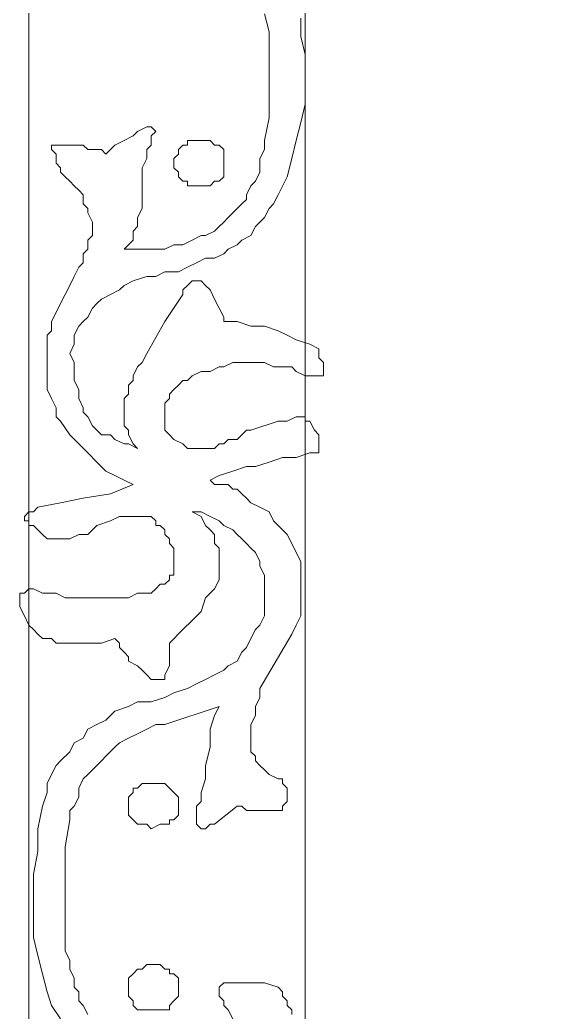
# Model space of a CAD drawing. Extents: x -66030 to 95157, y -13132 to 45879.
# Drawn here: x -23214 to -22749, y 14267 to 15123 of the extents above; entities that cross this region are included whole.
import ezdxf

# ---------------------------------------------------------------- set-up
doc = ezdxf.new("R2010")
doc.units = 0
doc.header["$LTSCALE"] = 100
doc.header["$MEASUREMENT"] = 0
doc.layers.get('0').update_dxf_attribs({"linetype": 'CONTINUOUS'})

msp = doc.modelspace()

# ---------------------------------------------------------------- linework, layer by layer
at = {"lineweight": 0}
for points in [[(-23205.81, 16299.58), (-21471.56, 16299.58), (-21471.56, 13143.56), (-23205.81, 13143.56), (-23205.81, 16299.58)], [(-22967.55, 15948.04), (-21705.92, 15948.04), (-21705.92, 13381.82), (-22967.55, 13381.82), (-22967.55, 15948.04)], [(-23037.85, 14998.89), (-23037.85, 15002.8), (-23037.85, 15006.7), (-23037.85, 15010.61), (-23041.76, 15014.52), (-23045.67, 15014.52), (-23049.57, 15018.42), (-23053.48, 15018.42), (-23057.38, 15018.42), (-23061.29, 15018.42), (-23069.1, 15018.42), (-23069.1, 15014.52), (-23073.01, 15014.52), (-23076.91, 15010.61), (-23076.91, 15006.7), (-23080.82, 15002.8), (-23080.82, 14998.89), (-23080.82, 14994.99), (-23076.91, 14991.08), (-23076.91, 14987.17), (-23073.01, 14983.27), (-23069.1, 14983.27), (-23069.1, 14979.36), (-23061.29, 14979.36), (-23057.38, 14979.36), (-23053.48, 14979.36), (-23049.57, 14979.36), (-23045.67, 14983.27), (-23041.76, 14983.27), (-23041.76, 14983.27), (-23037.85, 14987.17), (-23037.85, 14991.08), (-23037.85, 14994.99), (-23037.85, 14998.89)], [(-23076.91, 14444.24), (-23076.91, 14448.15), (-23076.91, 14452.06), (-23080.82, 14455.96), (-23084.73, 14459.87), (-23084.73, 14459.87), (-23088.63, 14463.77), (-23092.54, 14463.77), (-23100.35, 14463.77), (-23104.26, 14463.77), (-23108.16, 14463.77), (-23112.07, 14459.87), (-23115.97, 14459.87), (-23115.97, 14455.96), (-23119.88, 14452.06), (-23119.88, 14448.15), (-23119.88, 14444.24), (-23119.88, 14440.34), (-23119.88, 14436.43), (-23115.97, 14432.53), (-23115.97, 14432.53), (-23112.07, 14428.62), (-23108.16, 14428.62), (-23104.26, 14428.62), (-23100.35, 14424.71), (-23092.54, 14428.62), (-23088.63, 14428.62), (-23084.73, 14428.62), (-23084.73, 14432.53), (-23080.82, 14432.53), (-23080.82, 14432.53), (-23076.91, 14436.43), (-23076.91, 14440.34), (-23076.91, 14444.24)], [(-23076.91, 14288.01), (-23076.91, 14291.91), (-23076.91, 14295.82), (-23080.82, 14299.72), (-23084.73, 14299.72), (-23084.73, 14303.63), (-23088.63, 14303.63), (-23092.54, 14307.54), (-23100.35, 14307.54), (-23104.26, 14307.54), (-23108.16, 14303.63), (-23112.07, 14303.63), (-23115.97, 14299.72), (-23115.97, 14299.72), (-23119.88, 14295.82), (-23119.88, 14291.91), (-23119.88, 14288.01), (-23119.88, 14284.1), (-23119.88, 14280.19), (-23115.97, 14276.29), (-23115.97, 14272.38), (-23112.07, 14268.48), (-23108.16, 14268.48), (-23104.26, 14268.48), (-23100.35, 14268.48), (-23092.54, 14268.48), (-23088.63, 14268.48), (-23084.73, 14268.48), (-23084.73, 14272.38), (-23080.82, 14276.29), (-23076.91, 14280.19), (-23076.91, 14284.1), (-23076.91, 14288.01)]]:
    msp.add_lwpolyline(points, close=True, dxfattribs=at)
for points in [[(-23002.7, 15127.79), (-22998.79, 15112.17), (-22998.79, 15096.54), (-22998.79, 15077.01), (-22998.79, 15057.48), (-22998.79, 15037.95), (-23002.7, 15018.42), (-23002.7, 15010.61), (-23006.61, 15002.8), (-23006.61, 14994.99), (-23006.61, 14991.08), (-23010.51, 14983.27), (-23014.42, 14979.36), (-23018.32, 14971.55), (-23018.32, 14967.64), (-23022.23, 14963.74), (-23026.14, 14959.83), (-23033.95, 14952.02), (-23037.85, 14948.11), (-23041.76, 14944.21), (-23045.67, 14940.3), (-23053.48, 14936.4), (-23057.38, 14936.4), (-23065.2, 14932.49), (-23073.01, 14928.58), (-23080.82, 14928.58), (-23088.63, 14924.68), (-23100.35, 14924.68), (-23108.16, 14924.68), (-23115.97, 14924.68), (-23123.79, 14924.68), (-23119.88, 14928.58), (-23119.88, 14928.58), (-23115.97, 14932.49), (-23115.97, 14940.3), (-23112.07, 14944.21), (-23112.07, 14952.02), (-23108.16, 14959.83), (-23108.16, 14967.64), (-23108.16, 14975.46), (-23108.16, 14983.27), (-23108.16, 14987.17), (-23108.16, 14994.99), (-23104.26, 15002.8), (-23104.26, 15010.61), (-23100.35, 15014.52), (-23100.35, 15022.33), (-23096.44, 15026.23), (-23096.44, 15026.23), (-23100.35, 15030.14), (-23100.35, 15030.14), (-23100.35, 15030.14), (-23104.26, 15030.14), (-23112.07, 15026.23), (-23115.97, 15022.33), (-23123.79, 15018.42), (-23131.6, 15014.52), (-23139.41, 15006.7), (-23143.31, 15010.61), (-23147.22, 15010.61), (-23155.03, 15010.61), (-23158.94, 15014.52), (-23166.75, 15014.52), (-23170.66, 15014.52), (-23178.47, 15014.52), (-23186.28, 15014.52), (-23186.28, 15010.61), (-23182.37, 15006.7), (-23182.37, 15002.8), (-23182.37, 14998.89), (-23178.47, 14994.99), (-23178.47, 14991.08), (-23174.56, 14987.17), (-23170.66, 14983.27), (-23166.75, 14979.36), (-23162.84, 14975.46), (-23158.94, 14971.55), (-23158.94, 14963.74), (-23155.03, 14959.83), (-23155.03, 14955.93), (-23151.13, 14948.11), (-23151.13, 14944.21), (-23151.13, 14936.4), (-23155.03, 14932.49), (-23155.03, 14924.68), (-23158.94, 14920.77), (-23158.94, 14912.96), (-23162.84, 14909.05), (-23166.75, 14901.24), (-23170.66, 14893.43), (-23174.56, 14885.62), (-23178.47, 14877.81), (-23182.37, 14870), (-23186.28, 14862.18), (-23186.28, 14854.37), (-23190.19, 14850.47), (-23190.19, 14842.65), (-23190.19, 14834.84), (-23190.19, 14827.03), (-23190.19, 14819.22), (-23190.19, 14811.41), (-23190.19, 14803.59), (-23186.28, 14795.78), (-23182.37, 14787.97), (-23182.37, 14780.16), (-23178.47, 14776.25), (-23170.66, 14764.53), (-23162.84, 14756.72), (-23155.03, 14748.91), (-23147.22, 14741.1), (-23139.41, 14733.29), (-23131.6, 14729.38), (-23123.79, 14725.47), (-23115.97, 14721.57), (-23135.5, 14713.76), (-23158.94, 14709.85), (-23178.47, 14705.94), (-23198, 14702.04), (-23201.9, 14698.13), (-23205.81, 14698.13), (-23205.81, 14698.13), (-23205.81, 14698.13), (-23209.72, 14694.23), (-23209.72, 14694.23), (-23209.72, 14690.32), (-23205.81, 14690.32), (-23205.81, 14686.41), (-23201.9, 14686.41), (-23198, 14682.51), (-23194.09, 14678.6), (-23190.19, 14674.7), (-23186.28, 14674.7), (-23182.37, 14674.7), (-23178.47, 14674.7), (-23170.66, 14674.7), (-23162.84, 14678.6), (-23155.03, 14678.6), (-23147.22, 14686.41), (-23135.5, 14690.32), (-23127.69, 14694.23), (-23123.79, 14694.23), (-23119.88, 14694.23), (-23119.88, 14694.23), (-23115.97, 14694.23), (-23112.07, 14694.23), (-23108.16, 14694.23), (-23104.26, 14694.23), (-23100.35, 14694.23), (-23096.44, 14690.32), (-23096.44, 14686.41), (-23092.54, 14686.41), (-23088.63, 14682.51), (-23088.63, 14678.6), (-23084.73, 14674.7), (-23084.73, 14670.79), (-23080.82, 14666.88), (-23080.82, 14662.98), (-23080.82, 14659.07), (-23080.82, 14655.17), (-23080.82, 14651.26), (-23080.82, 14647.35), (-23080.82, 14643.45), (-23084.73, 14643.45), (-23084.73, 14639.54), (-23088.63, 14635.64), (-23092.54, 14635.64), (-23096.44, 14631.73), (-23100.35, 14627.83), (-23104.26, 14627.83), (-23112.07, 14627.83), (-23119.88, 14623.92), (-23131.6, 14623.92), (-23143.31, 14623.92), (-23151.13, 14623.92), (-23162.84, 14623.92), (-23174.56, 14623.92), (-23182.37, 14627.83), (-23194.09, 14627.83), (-23201.9, 14631.73), (-23201.9, 14631.73), (-23205.81, 14631.73), (-23205.81, 14631.73), (-23209.72, 14627.83), (-23209.72, 14627.83), (-23213.62, 14627.83), (-23213.62, 14623.92), (-23213.62, 14623.92), (-23213.62, 14620.01), (-23213.62, 14616.11), (-23209.72, 14608.3), (-23205.81, 14600.48), (-23201.9, 14596.58), (-23201.9, 14596.58), (-23198, 14592.67), (-23194.09, 14588.77), (-23190.19, 14588.77), (-23186.28, 14588.77), (-23182.37, 14584.86), (-23178.47, 14584.86), (-23166.75, 14584.86), (-23155.03, 14584.86), (-23143.31, 14584.86), (-23131.6, 14588.77), (-23127.69, 14584.86), (-23127.69, 14580.95), (-23123.79, 14577.05), (-23119.88, 14573.14), (-23119.88, 14569.24), (-23112.07, 14565.33), (-23108.16, 14561.42), (-23104.26, 14557.52), (-23100.35, 14553.61), (-23096.44, 14553.61), (-23096.44, 14553.61), (-23092.54, 14553.61), (-23092.54, 14553.61), (-23092.54, 14553.61), (-23088.63, 14553.61), (-23088.63, 14557.52), (-23088.63, 14557.52), (-23084.73, 14565.33), (-23084.73, 14569.24), (-23084.73, 14577.05), (-23084.73, 14584.86), (-23084.73, 14584.86), (-23073.01, 14596.58), (-23065.2, 14604.39), (-23057.38, 14612.2), (-23053.48, 14623.92), (-23045.67, 14631.73), (-23041.76, 14639.54), (-23041.76, 14643.45), (-23041.76, 14651.26), (-23041.76, 14655.17), (-23041.76, 14659.07), (-23041.76, 14662.98), (-23041.76, 14666.88), (-23045.67, 14670.79), (-23045.67, 14678.6), (-23049.57, 14682.51), (-23053.48, 14686.41), (-23057.38, 14694.23), (-23065.2, 14698.13), (-23057.38, 14698.13), (-23049.57, 14694.23), (-23041.76, 14690.32), (-23037.85, 14686.41), (-23030.04, 14682.51), (-23026.14, 14678.6), (-23022.23, 14674.7), (-23018.32, 14670.79), (-23014.42, 14666.88), (-23010.51, 14662.98), (-23006.61, 14655.17), (-23006.61, 14651.26), (-23002.7, 14643.45), (-23002.7, 14639.54), (-23002.7, 14631.73), (-23002.7, 14623.92), (-23002.7, 14616.11), (-23002.7, 14608.3), (-23006.61, 14600.48), (-23010.51, 14596.58), (-23014.42, 14588.77), (-23018.32, 14580.95), (-23022.23, 14577.05), (-23026.14, 14569.24), (-23033.95, 14565.33), (-23037.85, 14561.42), (-23045.67, 14557.52), (-23053.48, 14553.61), (-23061.29, 14549.71), (-23069.1, 14545.8), (-23080.82, 14541.89), (-23088.63, 14537.99), (-23100.35, 14534.08), (-23112.07, 14534.08), (-23119.88, 14530.18), (-23131.6, 14526.27), (-23139.41, 14518.46), (-23147.22, 14514.55), (-23155.03, 14510.65), (-23158.94, 14502.83), (-23166.75, 14498.93), (-23170.66, 14491.12), (-23178.47, 14483.3), (-23182.37, 14479.4), (-23186.28, 14471.59), (-23190.19, 14463.77), (-23190.19, 14455.96), (-23194.09, 14444.24), (-23198, 14424.71), (-23198, 14405.18), (-23201.9, 14385.66), (-23201.9, 14366.13), (-23201.9, 14346.6), (-23201.9, 14330.97), (-23198, 14315.35), (-23194.09, 14299.72), (-23190.19, 14284.1), (-23186.28, 14272.38), (-23178.47, 14260.66)], [(-23155.03, 14264.57), (-23158.94, 14272.38), (-23162.84, 14276.29), (-23162.84, 14284.1), (-23166.75, 14288.01), (-23166.75, 14295.82), (-23170.66, 14303.63), (-23170.66, 14311.44), (-23174.56, 14319.25), (-23174.56, 14327.07), (-23174.56, 14346.6), (-23174.56, 14366.13), (-23174.56, 14385.66), (-23174.56, 14409.09), (-23170.66, 14432.53), (-23170.66, 14440.34), (-23166.75, 14444.24), (-23162.84, 14452.06), (-23162.84, 14459.87), (-23158.94, 14467.68), (-23155.03, 14471.59), (-23147.22, 14479.4), (-23143.31, 14483.3), (-23139.41, 14487.21), (-23131.6, 14495.02), (-23127.69, 14498.93), (-23119.88, 14502.83), (-23112.07, 14506.74), (-23104.26, 14510.65), (-23096.44, 14514.55), (-23088.63, 14514.55), (-23041.76, 14530.18), (-23045.67, 14522.36), (-23049.57, 14510.65), (-23049.57, 14495.02), (-23053.48, 14479.4), (-23053.48, 14467.68), (-23057.38, 14455.96), (-23057.38, 14448.15), (-23061.29, 14444.24), (-23061.29, 14436.43), (-23061.29, 14432.53), (-23061.29, 14428.62), (-23061.29, 14428.62), (-23057.38, 14424.71), (-23057.38, 14424.71), (-23057.38, 14424.71), (-23057.38, 14424.71), (-23053.48, 14424.71), (-23049.57, 14428.62), (-23045.67, 14428.62), (-23026.14, 14444.24), (-23022.23, 14444.24), (-23018.32, 14440.34), (-23010.51, 14440.34), (-23006.61, 14440.34), (-23002.7, 14440.34), (-22998.79, 14440.34), (-22994.89, 14440.34), (-22987.08, 14440.34), (-22987.08, 14444.24), (-22983.17, 14448.15), (-22983.17, 14452.06), (-22983.17, 14455.96), (-22983.17, 14459.87), (-22983.17, 14459.87), (-22987.08, 14463.77), (-22987.08, 14467.68), (-22990.98, 14467.68), (-22998.79, 14471.59), (-23002.7, 14475.49), (-23002.7, 14475.49), (-23006.61, 14479.4), (-23010.51, 14483.3), (-23010.51, 14487.21), (-23014.42, 14491.12), (-23014.42, 14498.93), (-23014.42, 14502.83), (-23014.42, 14510.65), (-23014.42, 14514.55), (-23010.51, 14522.36), (-23010.51, 14530.18), (-23006.61, 14537.99), (-23006.61, 14545.8), (-22979.26, 14592.67), (-22975.36, 14600.48), (-22971.45, 14608.3), (-22971.45, 14616.11), (-22971.45, 14623.92), (-22971.45, 14631.73), (-22971.45, 14639.54), (-22971.45, 14647.35), (-22971.45, 14655.17), (-22975.36, 14662.98), (-22979.26, 14670.79), (-22983.17, 14678.6), (-22987.08, 14682.51), (-22994.89, 14690.32), (-22998.79, 14698.13), (-23006.61, 14702.04), (-23014.42, 14705.94), (-23018.32, 14709.85), (-23022.23, 14713.76), (-23026.14, 14717.66), (-23030.04, 14717.66), (-23033.95, 14721.57), (-23037.85, 14721.57), (-23045.67, 14721.57), (-23049.57, 14725.47), (-23041.76, 14729.38), (-23030.04, 14733.29), (-23018.32, 14737.19), (-23010.51, 14737.19), (-22998.79, 14741.1), (-22987.08, 14745), (-22975.36, 14745), (-22963.64, 14748.91), (-22959.73, 14748.91), (-22955.83, 14748.91), (-22955.83, 14748.91), (-22955.83, 14748.91), (-22955.83, 14752.82), (-22955.83, 14752.82), (-22955.83, 14756.72), (-22955.83, 14760.63), (-22955.83, 14764.53), (-22959.73, 14768.44), (-22963.64, 14776.25), (-22963.64, 14776.25), (-22963.64, 14776.25), (-22967.55, 14776.25), (-22967.55, 14780.16), (-22971.45, 14780.16), (-22975.36, 14780.16), (-22983.17, 14776.25), (-22990.98, 14776.25), (-23014.42, 14768.44), (-23018.32, 14768.44), (-23022.23, 14764.53), (-23026.14, 14760.63), (-23033.95, 14760.63), (-23037.85, 14756.72), (-23041.76, 14756.72), (-23045.67, 14752.82), (-23049.57, 14752.82), (-23053.48, 14752.82), (-23057.38, 14752.82), (-23061.29, 14752.82), (-23065.2, 14752.82), (-23069.1, 14752.82), (-23073.01, 14756.72), (-23080.82, 14760.63), (-23084.73, 14764.53), (-23084.73, 14764.53), (-23088.63, 14768.44), (-23088.63, 14772.35), (-23088.63, 14776.25), (-23088.63, 14780.16), (-23088.63, 14780.16), (-23088.63, 14784.06), (-23088.63, 14787.97), (-23088.63, 14791.88), (-23084.73, 14795.78), (-23084.73, 14799.69), (-23080.82, 14803.59), (-23076.91, 14807.5), (-23073.01, 14811.41), (-23069.1, 14811.41), (-23065.2, 14815.31), (-23057.38, 14819.22), (-23049.57, 14819.22), (-23041.76, 14823.12), (-23037.85, 14823.12), (-23030.04, 14827.03), (-23022.23, 14827.03), (-23018.32, 14827.03), (-23010.51, 14827.03), (-23002.7, 14827.03), (-22994.89, 14823.12), (-22987.08, 14823.12), (-22979.26, 14823.12), (-22975.36, 14819.22), (-22967.55, 14815.31), (-22959.73, 14815.31), (-22955.83, 14815.31), (-22951.92, 14815.31), (-22951.92, 14815.31), (-22951.92, 14819.22), (-22951.92, 14819.22), (-22951.92, 14823.12), (-22951.92, 14827.03), (-22955.83, 14830.94), (-22955.83, 14838.75), (-22963.64, 14842.65), (-22975.36, 14846.56), (-22983.17, 14850.47), (-22990.98, 14854.37), (-23002.7, 14858.28), (-23014.42, 14858.28), (-23026.14, 14862.18), (-23037.85, 14862.18), (-23037.85, 14866.09), (-23041.76, 14873.9), (-23045.67, 14881.71), (-23049.57, 14889.52), (-23053.48, 14893.43), (-23057.38, 14897.34), (-23061.29, 14897.34), (-23061.29, 14897.34), (-23065.2, 14897.34), (-23069.1, 14893.43), (-23073.01, 14889.52), (-23073.01, 14885.62), (-23088.63, 14862.18), (-23104.26, 14834.84), (-23108.16, 14827.03), (-23112.07, 14823.12), (-23115.97, 14815.31), (-23115.97, 14811.41), (-23119.88, 14807.5), (-23119.88, 14799.69), (-23123.79, 14795.78), (-23123.79, 14791.88), (-23123.79, 14784.06), (-23123.79, 14780.16), (-23123.79, 14776.25), (-23123.79, 14772.35), (-23119.88, 14768.44), (-23119.88, 14764.53), (-23115.97, 14756.72), (-23112.07, 14752.82), (-23119.88, 14756.72), (-23123.79, 14756.72), (-23131.6, 14760.63), (-23135.5, 14764.53), (-23143.31, 14764.53), (-23147.22, 14768.44), (-23151.13, 14772.35), (-23155.03, 14780.16), (-23158.94, 14784.06), (-23158.94, 14787.97), (-23162.84, 14795.78), (-23162.84, 14803.59), (-23166.75, 14811.41), (-23166.75, 14819.22), (-23166.75, 14827.03), (-23170.66, 14834.84), (-23166.75, 14842.65), (-23166.75, 14846.56), (-23166.75, 14850.47), (-23162.84, 14858.28), (-23158.94, 14862.18), (-23155.03, 14866.09), (-23151.13, 14873.9), (-23147.22, 14877.81), (-23143.31, 14881.71), (-23135.5, 14885.62), (-23127.69, 14889.52), (-23123.79, 14893.43), (-23115.97, 14897.34), (-23104.26, 14901.24), (-23096.44, 14901.24), (-23088.63, 14905.15), (-23076.91, 14905.15), (-23069.1, 14909.05), (-23061.29, 14912.96), (-23053.48, 14916.87), (-23045.67, 14916.87), (-23037.85, 14920.77), (-23033.95, 14924.68), (-23026.14, 14928.58), (-23022.23, 14932.49), (-23014.42, 14936.4), (-23010.51, 14944.21), (-23006.61, 14948.11), (-23002.7, 14952.02), (-22998.79, 14959.83), (-22994.89, 14963.74), (-22990.98, 14971.55), (-22983.17, 14987.17), (-22979.26, 15002.8), (-22975.36, 15018.42), (-22971.45, 15034.05), (-22967.55, 15049.67), (-22967.55, 15065.29), (-22967.55, 15080.92), (-22967.55, 15092.64), (-22971.45, 15108.26), (-22971.45, 15123.88)], [(-22979.26, 14264.57), (-22979.26, 14268.48), (-22983.17, 14272.38), (-22983.17, 14276.29), (-22987.08, 14280.19), (-22987.08, 14284.1), (-22990.98, 14288.01), (-23002.7, 14291.91), (-23010.51, 14291.91), (-23018.32, 14291.91), (-23022.23, 14291.91), (-23030.04, 14291.91), (-23033.95, 14291.91), (-23037.85, 14291.91), (-23037.85, 14291.91), (-23041.76, 14288.01), (-23041.76, 14288.01), (-23041.76, 14284.1), (-23041.76, 14280.19), (-23037.85, 14276.29), (-23037.85, 14272.38), (-23033.95, 14268.48), (-23030.04, 14260.66)]]:
    msp.add_lwpolyline(points, dxfattribs=at)

doc.saveas('drawing.dxf')
